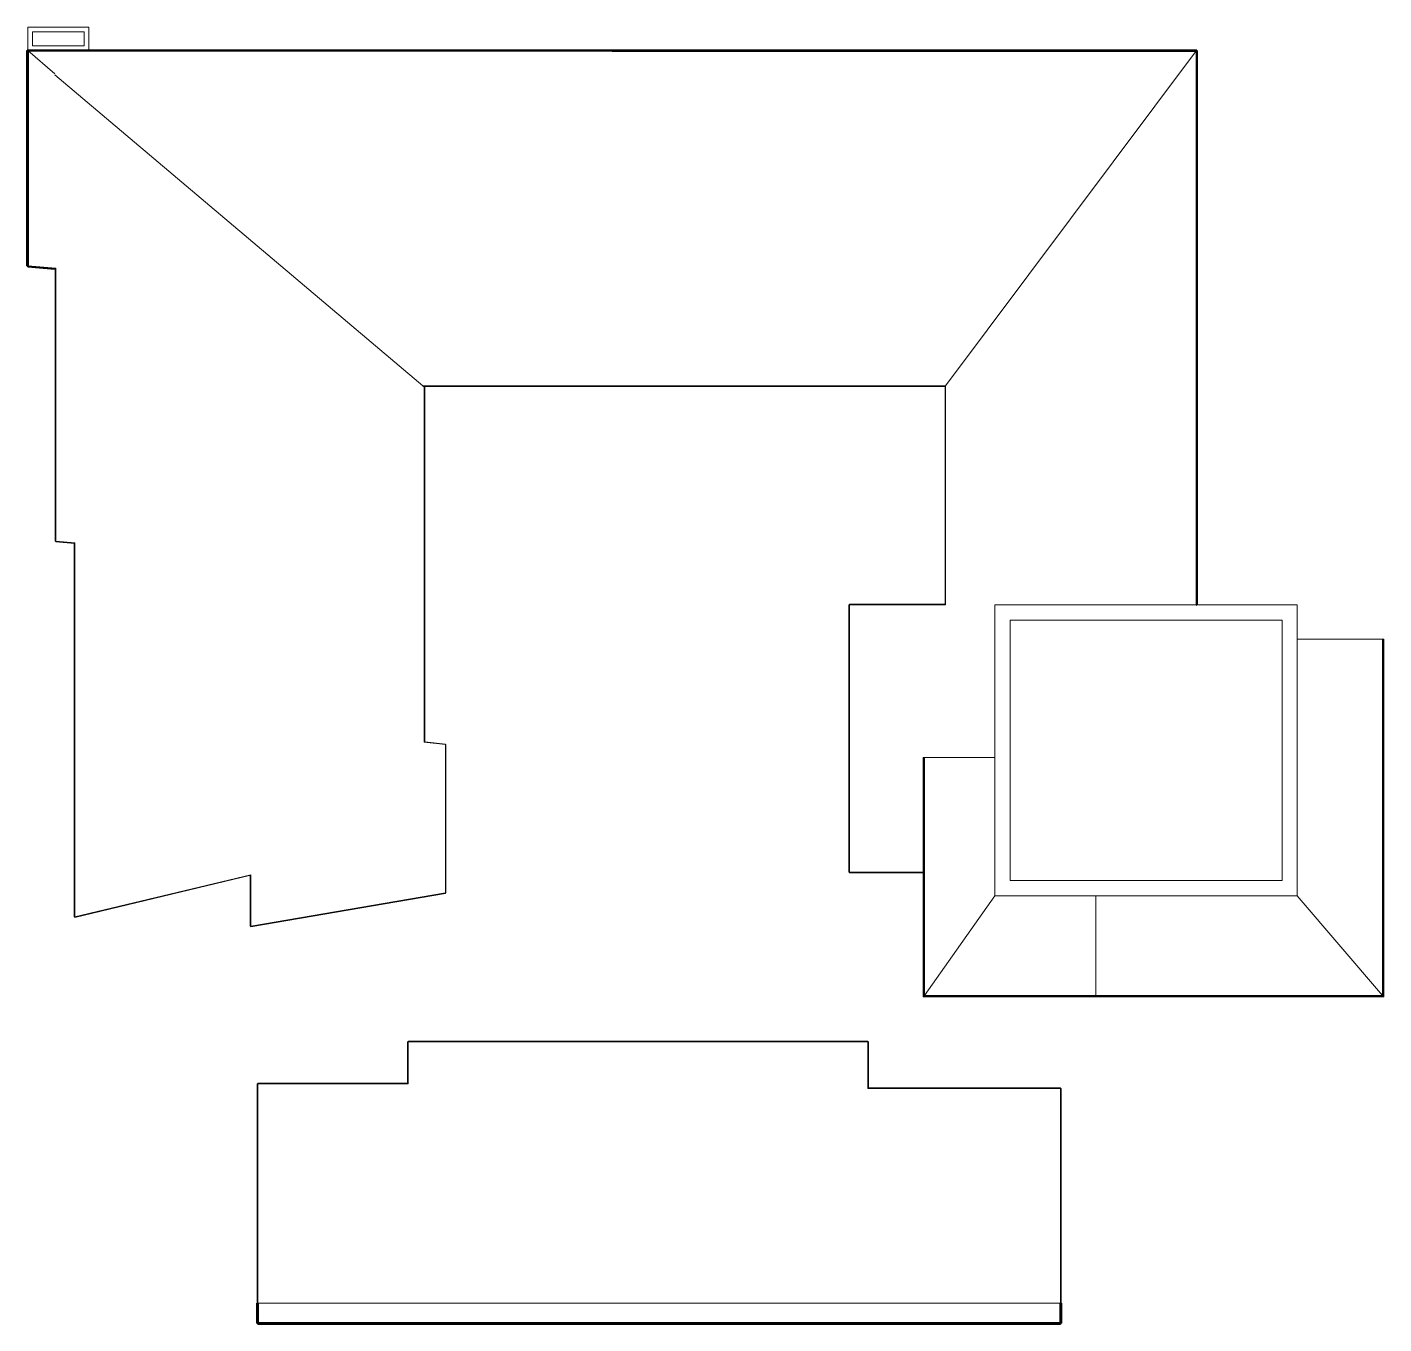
# Model space of a CAD drawing. Header units: inches. Extents: x -1540 to 194, y -5885 to -4228.
import ezdxf

# ---------------------------------------------------------------- set-up
doc = ezdxf.new("R2010")
doc.units = ezdxf.units.IN
doc.header["$MEASUREMENT"] = 0
for name, color, linetype, lineweight in [('A-ROOF', 132, 'Continuous', 13), ('A-ROOF-MCUT', 132, 'Continuous', 50), ('A-ROOF-OTLN', 132, 'Continuous', 9), ('A-WALL', 113, 'Continuous', 13)]:
    doc.layers.add(name, color=color, linetype=linetype, lineweight=lineweight)

# ---------------------------------------------------------------- blocks, each defined once
blk = doc.blocks.new('Chimney - Chimney-126275-Level 3')
at = {"layer": 'A-WALL', "color": 8, "lineweight": 20}
for p, q in [((-784.2, -743), (-814.2, -743)), ((-814.2, -743), (-814.2, -821)), ((-784.2, -821), (-784.2, -743)), ((-808.2, -749), (-790.2, -749)), ((-808.2, -815), (-808.2, -749)), ((-790.2, -749), (-790.2, -815)), ((-790.2, -815), (-808.2, -815)), ((-814.2, -821), (-784.2, -821))]:
    blk.add_line(p, q, dxfattribs=at)

msp = doc.modelspace()

# ---------------------------------------------------------------- linework, layer by layer
at = {"layer": 'A-ROOF'}
for p, q in [((-1504.3, -4287.9), (-1539.1, -4258.4)), ((-45.2, -4258.4), (-365.8, -4686.9)), ((-45.2, -4966.5), (-45.2, -4258.4)), ((-1504.3, -4289.2), (-1033.9, -4686.9)), ((-1539.1, -4533.3), (-1503.1, -4536.5)), ((-1503.1, -4536.5), (-1503.1, -4885.3)), ((-1033.9, -4686.9), (-365.8, -4686.9)), ((-1032.3, -5142.1), (-1032.3, -4687.7)), ((-365.8, -4686.9), (-365.8, -4966.5)), ((-1503.1, -4885.3), (-1479.1, -4887.4)), ((-1479.1, -4887.4), (-1479.1, -5365.3)), ((-366.5, -4966.5), (-488.8, -4966.5)), ((-488.8, -4966.5), (-488.8, -5308.1)), ((-68.2, -4966.5), (-45.2, -4966.5)), ((194.4, -5010.5), (83.8, -5010.5)), ((192.5, -5010.5), (192.5, -5465.5)), ((-1005.3, -5145.1), (-1032.3, -5142.1)), ((-1005.3, -5334.6), (-1005.3, -5145.1)), ((-302.8, -5161.5), (-394.7, -5161.5)), ((-392.8, -5161.5), (-392.8, -5465.5)), ((-1479.1, -5365.3), (-1254.1, -5311.3)), ((-1254.1, -5312.1), (-1254.1, -5377.1)), ((-488.8, -5308.1), (-394.7, -5308.1)), ((-1254.1, -5377.1), (-1005.3, -5334.6)), ((-302.8, -5338.1), (-392.8, -5465.5)), ((-173.7, -5338.1), (-173.7, -5465.5)), ((83.8, -5338.1), (192.5, -5465.5)), ((-392.8, -5465.5), (192.5, -5465.5)), ((-465.3, -5524.6), (-1052.8, -5524.6)), ((-1052.8, -5524.6), (-1052.8, -5577.8)), ((-465.3, -5583.6), (-465.3, -5524.6)), ((-1052.8, -5578.6), (-1245.1, -5578.6)), ((-1245.1, -5578.6), (-1245.1, -5858.9)), ((-219, -5584.3), (-465.3, -5584.3)), ((-219, -5858.9), (-219, -5584.3)), ((-219, -5858.9), (-1245.1, -5858.9))]:
    msp.add_line(p, q, dxfattribs=at)
at = {"layer": 'A-ROOF-MCUT'}
for p, q in [((-1539.9, -4258.4), (-1539.9, -4533.3)), ((-1539.9, -4258.4), (-44.5, -4259.2)), ((-1539.1, -4533.3), (-1539.1, -4257.7)), ((-44.5, -4258.4), (-1539.1, -4257.7)), ((-44.5, -4966.5), (-44.5, -4258.4)), ((-1539.9, -4533.3), (-1539.1, -4533.3)), ((-1539.1, -4533.3), (-1539.2, -4534.1)), ((-1539.2, -4534.1), (-1504.4, -4537.1)), ((-1504.4, -4537.1), (-1504.3, -4536.4)), ((-45.2, -4966.5), (-44.5, -4966.5)), ((-1245.1, -5858.9), (-1245.8, -5858.9)), ((-1245.8, -5858.9), (-1245.8, -5884.4)), ((-1245.1, -5885.1), (-1245.1, -5858.9)), ((-218.2, -5858.9), (-219, -5858.9)), ((-219, -5858.9), (-219, -5885.1)), ((-218.2, -5884.4), (-218.2, -5858.9)), ((-218.2, -5884.4), (-1245.8, -5884.4)), ((-1245.1, -5885.1), (-219, -5885.1))]:
    msp.add_line(p, q, dxfattribs=at)
at = {"layer": 'A-ROOF-OTLN'}
for p, q in [((-1504.4, -4537.1), (-1503.2, -4537.2)), ((-1503.9, -4537.2), (-1503.9, -4885.3)), ((-1503.1, -4536.5), (-1503.2, -4537.2)), ((-1033.9, -4687.7), (-365.8, -4687.7)), ((-1031.6, -5142.1), (-1031.6, -4687.7)), ((-366.5, -4686.9), (-366.5, -4966.5)), ((-1503.1, -4885.3), (-1503.9, -4885.3)), ((-1503.2, -4886), (-1503.1, -4885.3)), ((-1503.2, -4886), (-1479.2, -4888.1)), ((-1479.9, -4888), (-1479.9, -5365.3)), ((-1479.1, -4887.4), (-1479.2, -4888.1)), ((-489.5, -4966.5), (-365.8, -4966.5)), ((-489.5, -4966.5), (-489.5, -5308.1)), ((-366.5, -4965.8), (-488.8, -4965.8)), ((-488.8, -5308.8), (-488.8, -4965.8)), ((193.3, -5010.5), (193.3, -5466.3)), ((194.4, -5467.4), (194.4, -5010.5)), ((-1032.3, -5142.1), (-1032.3, -5141.3)), ((-1031.6, -5142.1), (-1032.3, -5142.1)), ((-1005.2, -5144.3), (-1031.6, -5141.4)), ((-1005.2, -5144.3), (-1005.3, -5145.1)), ((-1005.3, -5145.1), (-1004.6, -5145.1)), ((-1004.6, -5334.6), (-1004.6, -5145.1)), ((-394.7, -5467.4), (-394.7, -5161.5)), ((-393.5, -5161.5), (-393.5, -5466.3)), ((-1479, -5366), (-1253.9, -5312)), ((-1254.9, -5312.3), (-1254.9, -5377.1)), ((-1254.1, -5311.3), (-1253.9, -5312)), ((-488.8, -5308.1), (-489.5, -5308.1)), ((-488.8, -5308.8), (-394.7, -5308.8)), ((-1254, -5377.9), (-1005.2, -5335.4)), ((-1005.3, -5334.6), (-1005.2, -5335.4)), ((-1004.6, -5334.6), (-1005.3, -5334.6)), ((-1479.1, -5365.3), (-1479.9, -5365.3)), ((-1479, -5366), (-1479.1, -5365.3)), ((-1254.1, -5377.1), (-1254.9, -5377.1)), ((-1254, -5377.9), (-1254.1, -5377.1)), ((194.4, -5467.4), (-394.7, -5467.4)), ((-393.5, -5466.3), (193.3, -5466.3)), ((-1053.5, -5524.6), (-1053.5, -5577.8)), ((-1053.5, -5524.6), (-464.5, -5524.6)), ((-1052.8, -5578.6), (-1052.8, -5523.8)), ((-465.3, -5523.8), (-1052.8, -5523.8)), ((-465.3, -5523.8), (-465.3, -5584.3)), ((-464.5, -5583.6), (-464.5, -5524.6)), ((-1245.8, -5578.6), (-1245.8, -5858.9)), ((-1245.8, -5578.6), (-1245.1, -5578.6)), ((-1245.1, -5578.6), (-1245.1, -5577.8)), ((-1052.8, -5577.8), (-1245.1, -5577.8)), ((-219, -5583.6), (-465.3, -5583.6)), ((-219, -5583.6), (-219, -5584.3)), ((-219, -5584.3), (-218.2, -5584.3)), ((-218.2, -5858.9), (-218.2, -5584.3))]:
    msp.add_line(p, q, dxfattribs=at)
at = {"layer": 'A-WALL'}
for p, q in [((-302.8, -4966.5), (-302.8, -5338.1)), ((83.8, -4966.5), (-302.8, -4966.5)), ((83.8, -4966.5), (83.8, -5338.1)), ((-283.3, -4986), (64.3, -4986)), ((-283.3, -5318.6), (-283.3, -4986)), ((64.3, -4986), (64.3, -5318.6)), ((64.3, -5318.6), (-283.3, -5318.6)), ((-302.8, -5338.1), (-283.3, -5338.1)), ((83.8, -5338.1), (-302.8, -5338.1))]:
    msp.add_line(p, q, dxfattribs=at)

# ---------------------------------------------------------------- block references
at = {"layer": 'A-WALL', "rotation": 270}
msp.add_blockref('Chimney - Chimney-126275-Level 3', (-718.1, -5042.6), dxfattribs=at)

doc.saveas('drawing.dxf')
